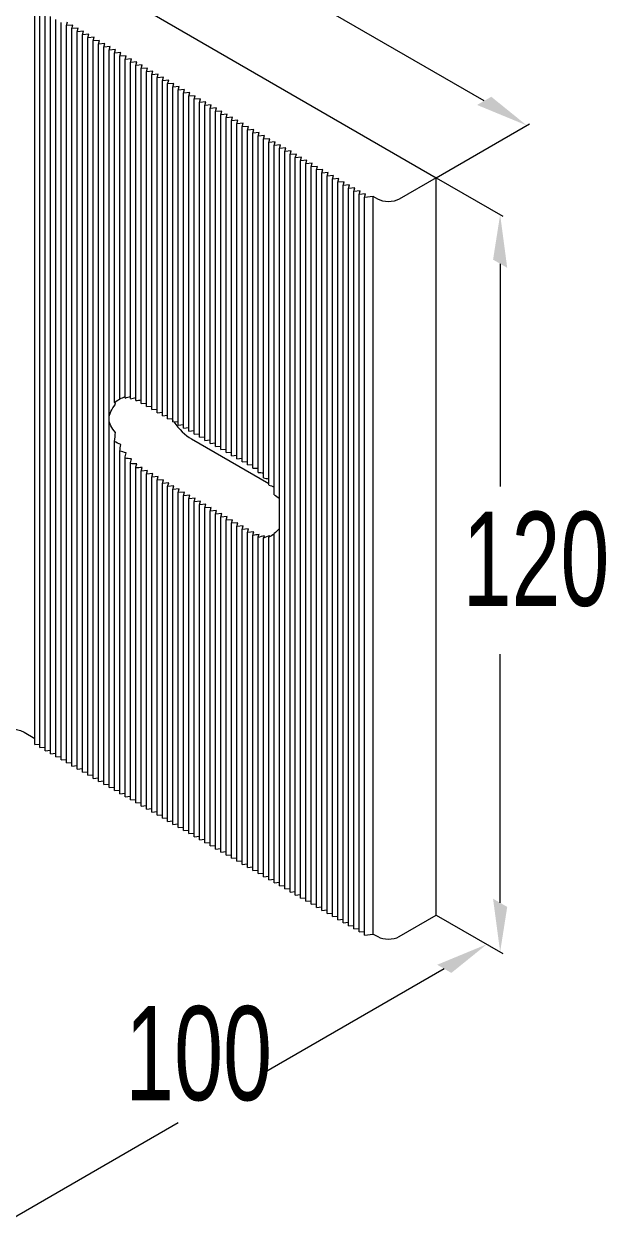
# Model space of a CAD drawing. Extents: x -37 to 4620, y -49 to 348.
# Drawn here: x 1585.67 to 1599.59, y 179.69 to 208.46 of the extents above; entities that cross this region are included whole.
import ezdxf

# ---------------------------------------------------------------- set-up
doc = ezdxf.new("R2010")
doc.units = 0
doc.header["$LTSCALE"] = 5
doc.layers.add('4', color=160, linetype='CONTINUOUS', lineweight=18)
doc.layers.add('PV-B6A89', color=7, linetype='CONTINUOUS', lineweight=15)
doc.styles.add('2-5', font='russ.shx', dxfattribs={"width": 0.7, "height": 2.5})

# ---------------------------------------------------------------- blocks, each defined once
blk = doc.blocks.new('*U43')
at = {"layer": 'PV-B6A89'}
for p, q in [((367.17, -80.33, 286.83), (392.67, -131.33, 261.33)), ((324.17, -124.33, 199.83), (364.17, -84.33, 279.83)), ((324.5, -125, 199.5), (364.5, -85, 279.5)), ((324.83, -125.67, 199.17), (364.83, -85.67, 279.17)), ((325.17, -126.33, 198.83), (365.17, -86.33, 278.83)), ((325.5, -127, 198.5), (365.5, -87, 278.5)), ((325.83, -127.67, 198.17), (365.83, -87.67, 278.17)), ((326.17, -128.33, 197.83), (366.17, -88.33, 277.83)), ((326.5, -129, 197.5), (366.5, -89, 277.5)), ((366.17, -88.33, 277.83), (366.46, -88.23, 278.23)), ((366.79, -88.9, 277.9), (366.17, -88.33, 277.83)), ((366.5, -89, 277.5), (366.79, -88.9, 277.9)), ((367.13, -89.56, 277.56), (366.5, -89, 277.5)), ((326.83, -129.67, 197.17), (366.83, -89.67, 277.17)), ((327.17, -130.33, 196.83), (367.17, -90.33, 276.83)), ((327.5, -131, 196.5), (367.5, -91, 276.5)), ((366.83, -89.67, 277.17), (367.13, -89.56, 277.56)), ((367.46, -90.23, 277.23), (366.83, -89.67, 277.17)), ((367.17, -90.33, 276.83), (367.46, -90.23, 277.23)), ((367.79, -90.9, 276.9), (367.17, -90.33, 276.83)), ((367.5, -91, 276.5), (367.79, -90.9, 276.9)), ((368.13, -91.56, 276.56), (367.5, -91, 276.5)), ((327.83, -131.67, 196.17), (367.83, -91.67, 276.17)), ((328.17, -132.33, 195.83), (368.17, -92.33, 275.83)), ((367.83, -91.67, 276.17), (368.13, -91.56, 276.56)), ((368.46, -92.23, 276.23), (367.83, -91.67, 276.17)), ((368.17, -92.33, 275.83), (368.46, -92.23, 276.23)), ((368.79, -92.9, 275.9), (368.17, -92.33, 275.83)), ((328.5, -133, 195.5), (368.5, -93, 275.5)), ((348.83, -113.67, 235.17), (368.83, -93.67, 275.17)), ((368.5, -93, 275.5), (368.79, -92.9, 275.9)), ((369.13, -93.56, 275.56), (368.5, -93, 275.5)), ((368.83, -93.67, 275.17), (369.13, -93.56, 275.56)), ((369.46, -94.23, 275.23), (368.83, -93.67, 275.17)), ((369.17, -94.33, 274.83), (369.46, -94.23, 275.23)), ((350.22, -113.28, 236.94), (369.17, -94.33, 274.83)), ((350.91, -113.59, 237.33), (369.5, -95, 274.5)), ((351.47, -114.03, 237.43), (369.83, -95.67, 274.17)), ((369.79, -94.9, 274.9), (369.17, -94.33, 274.83)), ((369.5, -95, 274.5), (369.79, -94.9, 274.9)), ((370.13, -95.56, 274.56), (369.5, -95, 274.5)), ((369.83, -95.67, 274.17), (370.13, -95.56, 274.56)), ((370.46, -96.23, 274.23), (369.83, -95.67, 274.17)), ((351.93, -114.57, 237.36), (370.17, -96.33, 273.83)), ((352.33, -115.17, 237.15), (370.5, -97, 273.5)), ((370.17, -96.33, 273.83), (370.46, -96.23, 274.23)), ((370.79, -96.9, 273.9), (370.17, -96.33, 273.83)), ((370.5, -97, 273.5), (370.79, -96.9, 273.9)), ((371.13, -97.56, 273.56), (370.5, -97, 273.5)), ((352.67, -115.83, 236.83), (370.83, -97.67, 273.17)), ((353, -116.5, 236.5), (371.17, -98.33, 272.83)), ((353.33, -117.17, 236.17), (371.5, -99, 272.5)), ((370.83, -97.67, 273.17), (371.13, -97.56, 273.56)), ((371.46, -98.23, 273.23), (370.83, -97.67, 273.17)), ((371.17, -98.33, 272.83), (371.46, -98.23, 273.23)), ((371.79, -98.9, 272.9), (371.17, -98.33, 272.83)), ((371.5, -99, 272.5), (371.79, -98.9, 272.9)), ((372.13, -99.56, 272.56), (371.5, -99, 272.5)), ((353.67, -117.83, 235.83), (371.83, -99.67, 272.17)), ((354, -118.5, 235.5), (372.17, -100.33, 271.83)), ((371.83, -99.67, 272.17), (372.13, -99.56, 272.56)), ((372.46, -100.23, 272.23), (371.83, -99.67, 272.17)), ((372.17, -100.33, 271.83), (372.46, -100.23, 272.23)), ((372.79, -100.9, 271.9), (372.17, -100.33, 271.83)), ((354.33, -119.17, 235.17), (372.5, -101, 271.5)), ((354.67, -119.83, 234.83), (372.83, -101.67, 271.17)), ((372.5, -101, 271.5), (372.79, -100.9, 271.9)), ((373.13, -101.56, 271.56), (372.5, -101, 271.5)), ((372.83, -101.67, 271.17), (373.13, -101.56, 271.56)), ((373.46, -102.23, 271.23), (372.83, -101.67, 271.17)), ((373.17, -102.33, 270.83), (373.46, -102.23, 271.23)), ((355, -120.5, 234.5), (373.17, -102.33, 270.83)), ((355.33, -121.17, 234.17), (373.5, -103, 270.5)), ((355.67, -121.83, 233.83), (373.83, -103.67, 270.17)), ((373.79, -102.9, 270.9), (373.17, -102.33, 270.83)), ((373.5, -103, 270.5), (373.79, -102.9, 270.9)), ((374.13, -103.56, 270.56), (373.5, -103, 270.5)), ((373.83, -103.67, 270.17), (374.13, -103.56, 270.56)), ((374.46, -104.23, 270.23), (373.83, -103.67, 270.17)), ((356, -122.5, 233.5), (374.17, -104.33, 269.83)), ((356.33, -123.17, 233.17), (374.5, -105, 269.5)), ((374.17, -104.33, 269.83), (374.46, -104.23, 270.23)), ((374.79, -104.9, 269.9), (374.17, -104.33, 269.83)), ((374.5, -105, 269.5), (374.79, -104.9, 269.9)), ((375.13, -105.56, 269.56), (374.5, -105, 269.5)), ((356.67, -123.83, 232.83), (374.83, -105.67, 269.17)), ((357, -124.5, 232.5), (375.17, -106.33, 268.83)), ((357.33, -125.17, 232.17), (375.5, -107, 268.5)), ((374.83, -105.67, 269.17), (375.13, -105.56, 269.56)), ((375.46, -106.23, 269.23), (374.83, -105.67, 269.17)), ((375.17, -106.33, 268.83), (375.46, -106.23, 269.23)), ((375.79, -106.9, 268.9), (375.17, -106.33, 268.83)), ((375.5, -107, 268.5), (375.79, -106.9, 268.9)), ((376.13, -107.56, 268.56), (375.5, -107, 268.5)), ((357.67, -125.83, 231.83), (375.83, -107.67, 268.17)), ((358, -126.5, 231.5), (376.17, -108.33, 267.83)), ((375.83, -107.67, 268.17), (376.13, -107.56, 268.56)), ((376.46, -108.23, 268.23), (375.83, -107.67, 268.17)), ((376.17, -108.33, 267.83), (376.46, -108.23, 268.23)), ((376.79, -108.9, 267.9), (376.17, -108.33, 267.83)), ((358.33, -127.17, 231.17), (376.5, -109, 267.5)), ((358.67, -127.83, 230.83), (376.83, -109.67, 267.17)), ((376.5, -109, 267.5), (376.79, -108.9, 267.9)), ((377.13, -109.56, 267.56), (376.5, -109, 267.5)), ((376.83, -109.67, 267.17), (377.13, -109.56, 267.56)), ((377.46, -110.23, 267.23), (376.83, -109.67, 267.17)), ((377.17, -110.33, 266.83), (377.46, -110.23, 267.23)), ((359, -128.5, 230.5), (377.17, -110.33, 266.83)), ((359.33, -129.17, 230.17), (377.5, -111, 266.5)), ((359.66, -129.84, 229.82), (377.83, -111.67, 266.17)), ((377.79, -110.9, 266.9), (377.17, -110.33, 266.83)), ((377.5, -111, 266.5), (377.79, -110.9, 266.9)), ((378.13, -111.56, 266.56), (377.5, -111, 266.5)), ((377.83, -111.67, 266.17), (378.13, -111.56, 266.56)), ((378.46, -112.23, 266.23), (377.83, -111.67, 266.17)), ((359.93, -130.57, 229.36), (378.17, -112.33, 265.83)), ((360.13, -131.37, 228.77), (378.5, -113, 265.5)), ((378.17, -112.33, 265.83), (378.46, -112.23, 266.23)), ((378.79, -112.9, 265.9), (378.17, -112.33, 265.83)), ((378.5, -113, 265.5), (378.79, -112.9, 265.9)), ((379.13, -113.56, 265.56), (378.5, -113, 265.5)), ((328.83, -133.67, 195.17), (348.83, -113.67, 235.17)), ((359.5, -135, 224.5), (379.5, -115, 264.5)), ((360.22, -133.28, 226.94), (379.17, -114.33, 264.83)), ((360.25, -132.25, 228), (378.83, -113.67, 265.17)), ((378.83, -113.67, 265.17), (379.13, -113.56, 265.56)), ((379.46, -114.23, 265.23), (378.83, -113.67, 265.17)), ((379.17, -114.33, 264.83), (379.46, -114.23, 265.23)), ((379.79, -114.9, 264.9), (379.17, -114.33, 264.83)), ((379.5, -115, 264.5), (379.79, -114.9, 264.9)), ((380.13, -115.56, 264.56), (379.5, -115, 264.5)), ((329.17, -134.33, 194.83), (348.11, -115.39, 232.73)), ((329.5, -135, 194.5), (348.09, -116.41, 231.67)), ((339.83, -155.67, 184.17), (379.83, -115.67, 264.17)), ((340.17, -156.33, 183.83), (380.17, -116.33, 263.83)), ((352.67, -115.83, 236.83), (353.19, -116.31, 236.89)), ((353, -116.5, 236.5), (353.53, -116.97, 236.55)), ((379.83, -115.67, 264.17), (380.13, -115.56, 264.56)), ((380.46, -116.23, 264.23), (379.83, -115.67, 264.17)), ((380.17, -116.33, 263.83), (380.46, -116.23, 264.23)), ((380.79, -116.9, 263.9), (380.17, -116.33, 263.83)), ((329.83, -135.67, 194.17), (348.2, -117.3, 230.9)), ((330.17, -136.33, 193.83), (348.4, -118.1, 230.31)), ((340.5, -157, 183.5), (380.5, -117, 263.5)), ((340.83, -157.67, 183.17), (380.83, -117.67, 263.17)), ((353.33, -117.17, 236.17), (353.86, -117.64, 236.22)), ((353.67, -117.83, 235.83), (354.19, -118.31, 235.89)), ((380.5, -117, 263.5), (380.79, -116.9, 263.9)), ((381.13, -117.56, 263.56), (380.5, -117, 263.5)), ((380.83, -117.67, 263.17), (381.13, -117.56, 263.56)), ((381.46, -118.23, 263.23), (380.83, -117.67, 263.17)), ((381.17, -118.33, 262.83), (381.46, -118.23, 263.23)), ((330.5, -137, 193.5), (348.67, -118.83, 229.85)), ((330.83, -137.67, 193.17), (349, -119.5, 229.5)), ((341.17, -158.33, 182.83), (381.17, -118.33, 262.83)), ((341.5, -159, 182.5), (381.5, -119, 262.5)), ((341.83, -159.67, 182.17), (381.83, -119.67, 262.17)), ((349, -119.5, 229.5), (349.29, -119.4, 229.9)), ((349.63, -120.06, 229.56), (349, -119.5, 229.5)), ((354, -118.5, 235.5), (354.53, -118.97, 235.55)), ((354.33, -119.17, 235.17), (354.86, -119.64, 235.22)), ((354.67, -119.83, 234.83), (355.19, -120.31, 234.89)), ((381.79, -118.9, 262.9), (381.17, -118.33, 262.83)), ((381.5, -119, 262.5), (381.79, -118.9, 262.9)), ((382.13, -119.56, 262.56), (381.5, -119, 262.5)), ((381.83, -119.67, 262.17), (382.13, -119.56, 262.56)), ((382.46, -120.23, 262.23), (381.83, -119.67, 262.17)), ((331.17, -138.33, 192.83), (349.33, -120.17, 229.17)), ((331.5, -139, 192.5), (349.67, -120.83, 228.83)), ((342.17, -160.33, 181.83), (382.17, -120.33, 261.83)), ((342.5, -161, 181.5), (382.5, -121, 261.5)), ((349.33, -120.17, 229.17), (349.63, -120.06, 229.56)), ((349.96, -120.73, 229.23), (349.33, -120.17, 229.17)), ((349.67, -120.83, 228.83), (349.96, -120.73, 229.23)), ((350.29, -121.4, 228.9), (349.67, -120.83, 228.83)), ((350, -121.5, 228.5), (350.29, -121.4, 228.9)), ((355, -120.5, 234.5), (355.53, -120.97, 234.55)), ((355.33, -121.17, 234.17), (355.86, -121.64, 234.22)), ((382.17, -120.33, 261.83), (382.46, -120.23, 262.23)), ((382.79, -120.9, 261.9), (382.17, -120.33, 261.83)), ((382.5, -121, 261.5), (382.79, -120.9, 261.9)), ((383.13, -121.56, 261.56), (382.5, -121, 261.5)), ((323.83, -122.67, 201.17), (324.5, -124, 200.5)), ((331.83, -139.67, 192.17), (350, -121.5, 228.5)), ((332.17, -140.33, 191.83), (350.33, -122.17, 228.17)), ((332.5, -141, 191.5), (350.67, -122.83, 227.83)), ((342.83, -161.67, 181.17), (382.83, -121.67, 261.17)), ((343.17, -162.33, 180.83), (383.17, -122.33, 260.83)), ((343.5, -163, 180.5), (383.5, -123, 260.5)), ((350.63, -122.06, 228.56), (350, -121.5, 228.5)), ((350.33, -122.17, 228.17), (350.63, -122.06, 228.56)), ((350.96, -122.73, 228.23), (350.33, -122.17, 228.17)), ((350.67, -122.83, 227.83), (350.96, -122.73, 228.23)), ((351.29, -123.4, 227.9), (350.67, -122.83, 227.83)), ((355.5, -122.5, 233), (360.33, -132.17, 228.17)), ((355.67, -121.83, 233.83), (356.19, -122.31, 233.89)), ((356, -122.5, 233.5), (356.53, -122.97, 233.55)), ((382.83, -121.67, 261.17), (383.13, -121.56, 261.56)), ((383.46, -122.23, 261.23), (382.83, -121.67, 261.17)), ((383.17, -122.33, 260.83), (383.46, -122.23, 261.23)), ((383.79, -122.9, 260.9), (383.17, -122.33, 260.83)), ((383.5, -123, 260.5), (383.79, -122.9, 260.9)), ((384.13, -123.56, 260.56), (383.5, -123, 260.5)), ((324.17, -124.33, 199.83), (324.69, -124.81, 199.89)), ((332.83, -141.67, 191.17), (351, -123.5, 227.5)), ((333.17, -142.33, 190.83), (351.33, -124.17, 227.17)), ((343.83, -163.67, 180.17), (383.83, -123.67, 260.17)), ((344.17, -164.33, 179.83), (384.17, -124.33, 259.83)), ((351, -123.5, 227.5), (351.29, -123.4, 227.9)), ((351.63, -124.06, 227.56), (351, -123.5, 227.5)), ((351.33, -124.17, 227.17), (351.63, -124.06, 227.56)), ((351.96, -124.73, 227.23), (351.33, -124.17, 227.17)), ((356.33, -123.17, 233.17), (356.86, -123.64, 233.22)), ((356.67, -123.83, 232.83), (357.19, -124.31, 232.89)), ((357, -124.5, 232.5), (357.53, -124.97, 232.55)), ((383.83, -123.67, 260.17), (384.13, -123.56, 260.56)), ((384.46, -124.23, 260.23), (383.83, -123.67, 260.17)), ((384.17, -124.33, 259.83), (384.46, -124.23, 260.23)), ((384.79, -124.9, 259.9), (384.17, -124.33, 259.83)), ((324.5, -125, 199.5), (325.03, -125.47, 199.55)), ((324.83, -125.67, 199.17), (325.36, -126.14, 199.22)), ((333.5, -143, 190.5), (351.67, -124.83, 226.83)), ((333.83, -143.67, 190.17), (352, -125.5, 226.5)), ((334.17, -144.33, 189.83), (352.33, -126.17, 226.17)), ((344.5, -165, 179.5), (384.5, -125, 259.5)), ((344.83, -165.67, 179.17), (384.83, -125.67, 259.17)), ((351.67, -124.83, 226.83), (351.96, -124.73, 227.23)), ((352.29, -125.4, 226.9), (351.67, -124.83, 226.83)), ((352, -125.5, 226.5), (352.29, -125.4, 226.9)), ((352.63, -126.06, 226.56), (352, -125.5, 226.5)), ((352.33, -126.17, 226.17), (352.63, -126.06, 226.56)), ((352.96, -126.73, 226.23), (352.33, -126.17, 226.17)), ((357.33, -125.17, 232.17), (357.86, -125.64, 232.22)), ((357.67, -125.83, 231.83), (358.19, -126.31, 231.89)), ((384.5, -125, 259.5), (384.79, -124.9, 259.9)), ((385.13, -125.56, 259.56), (384.5, -125, 259.5)), ((384.83, -125.67, 259.17), (385.13, -125.56, 259.56)), ((385.72, -126.44, 259.28), (384.83, -125.67, 259.17)), ((325.17, -126.33, 198.83), (325.69, -126.81, 198.89)), ((325.5, -127, 198.5), (326.03, -127.47, 198.55)), ((325.83, -127.67, 198.17), (326.36, -128.14, 198.22)), ((334.5, -145, 189.5), (352.67, -126.83, 225.83)), ((334.83, -145.67, 189.17), (353, -127.5, 225.5)), ((345.72, -166.44, 179.28), (385.72, -126.44, 259.28)), ((352.67, -126.83, 225.83), (352.96, -126.73, 226.23)), ((353.29, -127.4, 225.9), (352.67, -126.83, 225.83)), ((353, -127.5, 225.5), (353.29, -127.4, 225.9)), ((353.63, -128.06, 225.56), (353, -127.5, 225.5)), ((358, -126.5, 231.5), (358.53, -126.97, 231.55)), ((358.33, -127.17, 231.17), (358.86, -127.64, 231.22)), ((358.67, -127.83, 230.83), (359.19, -128.31, 230.89)), ((386, -127, 259), (385.72, -126.44, 259.28)), ((326.17, -128.33, 197.83), (326.69, -128.81, 197.89)), ((326.5, -129, 197.5), (327.03, -129.47, 197.55)), ((335.17, -146.33, 188.83), (353.33, -128.17, 225.17)), ((335.5, -147, 188.5), (353.67, -128.83, 224.83)), ((353.33, -128.17, 225.17), (353.63, -128.06, 225.56)), ((353.96, -128.73, 225.23), (353.33, -128.17, 225.17)), ((353.67, -128.83, 224.83), (353.96, -128.73, 225.23)), ((354.29, -129.4, 224.9), (353.67, -128.83, 224.83)), ((354, -129.5, 224.5), (354.29, -129.4, 224.9)), ((359, -128.5, 230.5), (359.53, -128.97, 230.55)), ((359.33, -129.17, 230.17), (359.86, -129.64, 230.22)), ((392.67, -131.33, 261.33), (388, -129, 259)), ((326.83, -129.67, 197.17), (327.36, -130.14, 197.22)), ((327.17, -130.33, 196.83), (327.69, -130.81, 196.89)), ((327.5, -131, 196.5), (328.03, -131.47, 196.55)), ((335.83, -147.67, 188.17), (354, -129.5, 224.5)), ((336.17, -148.33, 187.83), (354.33, -130.17, 224.17)), ((336.5, -149, 187.5), (354.67, -130.83, 223.83)), ((354.63, -130.06, 224.56), (354, -129.5, 224.5)), ((354.33, -130.17, 224.17), (354.63, -130.06, 224.56)), ((354.96, -130.73, 224.23), (354.33, -130.17, 224.17)), ((354.67, -130.83, 223.83), (354.96, -130.73, 224.23)), ((355.29, -131.4, 223.9), (354.67, -130.83, 223.83)), ((327.83, -131.67, 196.17), (328.36, -132.14, 196.22)), ((328.17, -132.33, 195.83), (328.69, -132.81, 195.89)), ((336.83, -149.67, 187.17), (355, -131.5, 223.5)), ((337.17, -150.33, 186.83), (355.33, -132.17, 223.17)), ((352.67, -171.33, 181.33), (392.67, -131.33, 261.33)), ((355, -131.5, 223.5), (355.29, -131.4, 223.9)), ((355.63, -132.06, 223.56), (355, -131.5, 223.5)), ((355.33, -132.17, 223.17), (355.63, -132.06, 223.56)), ((355.96, -132.73, 223.23), (355.33, -132.17, 223.17)), ((328.5, -133, 195.5), (329.03, -133.47, 195.55)), ((328.83, -133.67, 195.17), (329.36, -134.14, 195.22)), ((337.5, -151, 186.5), (355.67, -132.83, 222.83)), ((337.83, -151.67, 186.17), (356.01, -133.49, 222.52)), ((338.17, -152.33, 185.83), (356.4, -134.1, 222.31)), ((355.67, -132.83, 222.83), (355.96, -132.73, 223.23)), ((356.29, -133.4, 222.9), (355.67, -132.83, 222.83)), ((329.17, -134.33, 194.83), (329.69, -134.81, 194.89)), ((329.5, -135, 194.5), (330.03, -135.47, 194.55)), ((329.83, -135.67, 194.17), (330.36, -136.14, 194.22)), ((338.5, -153, 185.5), (356.87, -134.63, 222.23)), ((338.83, -153.67, 185.17), (357.42, -135.08, 222.34)), ((339.17, -154.33, 184.83), (358.11, -135.39, 222.73)), ((339.5, -155, 184.5), (359.5, -135, 224.5)), ((330.17, -136.33, 193.83), (330.69, -136.81, 193.89)), ((330.5, -137, 193.5), (331.03, -137.47, 193.55)), ((330.83, -137.67, 193.17), (331.36, -138.14, 193.22)), ((331.17, -138.33, 192.83), (331.69, -138.81, 192.89)), ((331.5, -139, 192.5), (332.03, -139.47, 192.55)), ((331.83, -139.67, 192.17), (332.36, -140.14, 192.22)), ((332.17, -140.33, 191.83), (332.69, -140.81, 191.89)), ((332.5, -141, 191.5), (333.03, -141.47, 191.55)), ((332.83, -141.67, 191.17), (333.36, -142.14, 191.22)), ((333.17, -142.33, 190.83), (333.69, -142.81, 190.89)), ((333.5, -143, 190.5), (334.03, -143.47, 190.55)), ((333.83, -143.67, 190.17), (334.36, -144.14, 190.22)), ((334.17, -144.33, 189.83), (334.69, -144.81, 189.89)), ((334.5, -145, 189.5), (335.03, -145.47, 189.55)), ((334.83, -145.67, 189.17), (335.36, -146.14, 189.22)), ((335.17, -146.33, 188.83), (335.69, -146.81, 188.89)), ((335.5, -147, 188.5), (336.03, -147.47, 188.55)), ((335.83, -147.67, 188.17), (336.36, -148.14, 188.22)), ((336.17, -148.33, 187.83), (336.69, -148.81, 187.89)), ((336.5, -149, 187.5), (337.03, -149.47, 187.55)), ((336.83, -149.67, 187.17), (337.36, -150.14, 187.22)), ((337.17, -150.33, 186.83), (337.69, -150.81, 186.89)), ((337.5, -151, 186.5), (338.03, -151.47, 186.55)), ((337.83, -151.67, 186.17), (338.36, -152.14, 186.22)), ((338.17, -152.33, 185.83), (338.69, -152.81, 185.89)), ((338.5, -153, 185.5), (339.03, -153.47, 185.55)), ((338.83, -153.67, 185.17), (339.36, -154.14, 185.22)), ((339.17, -154.33, 184.83), (339.69, -154.81, 184.89)), ((339.5, -155, 184.5), (340.03, -155.47, 184.55)), ((339.83, -155.67, 184.17), (340.36, -156.14, 184.22)), ((340.17, -156.33, 183.83), (340.69, -156.81, 183.89)), ((340.5, -157, 183.5), (341.03, -157.47, 183.55)), ((340.83, -157.67, 183.17), (341.36, -158.14, 183.22)), ((341.17, -158.33, 182.83), (341.69, -158.81, 182.89)), ((341.5, -159, 182.5), (342.03, -159.47, 182.55)), ((341.83, -159.67, 182.17), (342.36, -160.14, 182.22)), ((342.17, -160.33, 181.83), (342.69, -160.81, 181.89)), ((342.5, -161, 181.5), (343.03, -161.47, 181.55)), ((342.83, -161.67, 181.17), (343.36, -162.14, 181.22)), ((343.17, -162.33, 180.83), (343.69, -162.81, 180.89)), ((343.5, -163, 180.5), (344.03, -163.47, 180.55)), ((343.83, -163.67, 180.17), (344.36, -164.14, 180.22)), ((344.17, -164.33, 179.83), (344.69, -164.81, 179.89)), ((344.5, -165, 179.5), (345.03, -165.47, 179.55)), ((344.83, -165.67, 179.17), (345.72, -166.44, 179.28)), ((345.72, -166.44, 179.28), (346, -167, 179)), ((348, -169, 179), (352.67, -171.33, 181.33))]:
    blk.add_line(p, q, dxfattribs=at)
at = {"layer": 'PV-B6A89', "extrusion": (0.57735, 0.57735, -0.57735)}
for centre, major_axis, ratio, start_param, end_param in [((355.73, -119.87, 235.87), (-6.99, 6.08, -0.91), 0.479414, 0.05776, 0.487459), ((354.81, -119.41, 235.41), (-6.99, 6.08, -0.91), 0.479414, 0.670314, 0.79273), ((355.73, -119.87, 235.87), (-6.99, 6.08, -0.91), 0.479414, -0.37194, 0.05776), ((353.89, -118.95, 234.95), (-6.99, 6.08, -0.91), 0.479414, 0.938781, 1.034131), ((352.97, -118.48, 234.48), (-6.99, 6.08, -0.91), 0.479414, 1.156694, 1.240689), ((352.05, -118.02, 234.02), (-6.99, 6.08, -0.91), 0.479414, 1.352329, 1.430875), ((353.89, -118.95, 234.95), (-6.99, 6.08, -0.91), 0.479414, -0.936105, -0.823262), ((354.81, -119.41, 235.41), (-6.99, 6.08, -0.91), 0.479414, -0.698697, -0.554795), ((351.13, -117.56, 233.56), (-6.99, 6.08, -0.91), 0.479414, 1.537521, 1.613977), ((352.97, -118.48, 234.48), (-6.99, 6.08, -0.91), 0.479414, -1.140868, -1.041175), ((352.05, -118.02, 234.02), (-6.99, 6.08, -0.91), 0.479414, -1.330202, -1.23681), ((321.83, -121.67, 200.17), (2.12, -2.12), 0.57735, -2.356194, -0.785398), ((351.13, -117.56, 233.56), (-6.99, 6.08, -0.91), 0.479414, -1.513037, -1.422002), ((387.33, -127.67, 259.67), (-1.41, 1.41), 0.57735, -2.356194, -0.785398), ((357.21, -131.1, 226.1), (6.99, -6.08, 0.91), 0.479414, -1.422002, -1.345007), ((356.28, -130.64, 225.64), (6.99, -6.08, 0.91), 0.479414, -1.23681, -1.156471), ((355.36, -130.18, 225.18), (6.99, -6.08, 0.91), 0.479414, -1.041175, -0.953402), ((354.44, -129.72, 224.72), (6.99, -6.08, 0.91), 0.479414, -0.823262, -0.719704), ((357.21, -131.1, 226.1), (6.99, -6.08, 0.91), 0.479414, 1.445721, 1.537521), ((356.28, -130.64, 225.64), (6.99, -6.08, 0.91), 0.479414, 1.256387, 1.352329), ((353.52, -129.26, 224.26), (6.99, -6.08, 0.91), 0.479414, -0.554795, -0.405696), ((355.36, -130.18, 225.18), (6.99, -6.08, 0.91), 0.479414, 1.051625, 1.156694), ((354.44, -129.72, 224.72), (6.99, -6.08, 0.91), 0.479414, 0.835224, 0.938781), ((353.52, -129.26, 224.26), (6.99, -6.08, 0.91), 0.479414, 0.521215, 0.670314)]:
    blk.add_ellipse(centre, major_axis=major_axis, ratio=ratio, start_param=start_param, end_param=end_param, dxfattribs=at)
at = {"layer": 'PV-B6A89', "extrusion": (-0.57735, -0.57735, 0.57735)}
for centre, major_axis, ratio, start_param, end_param in [((346.52, -115.26, 231.26), (3.67, 2.03, 5.7), 0.133179, -0.246656, -0.063801), ((346.52, -115.26, 231.26), (3.67, 2.03, 5.7), 0.133179, -1.288911, -1.106056), ((347.44, -115.72, 231.72), (3.67, 2.03, 5.7), 0.133179, -1.557377, -1.432813), ((348.36, -116.18, 232.18), (3.67, 2.03, 5.7), 0.133179, -1.775291, -1.670221), ((349.28, -116.64, 232.64), (3.67, 2.03, 5.7), 0.133179, -1.970926, -1.874984), ((350.21, -117.1, 233.1), (3.67, 2.03, 5.7), 0.133179, -2.156118, -2.064317), ((357.33, -120.67, 236.67), (0, -3.89, -3.89), 0.57735, -1.528816, -1.475173), ((357.33, -120.67, 236.67), (0, -3.89, -3.89), 0.57735, -1.431638, -0.785398), ((358.13, -131.56, 226.56), (-3.67, -2.03, -5.7), 0.133179, 0.803405, 0.89444), ((359.05, -132.02, 227.02), (-3.67, -2.03, -5.7), 0.133179, 0.618214, 0.711605), ((359.97, -132.48, 227.48), (-3.67, -2.03, -5.7), 0.133179, 0.422578, 0.522272), ((360.89, -132.95, 227.95), (-3.67, -2.03, -5.7), 0.133179, 0.204665, 0.317509), ((347.33, -167.67, 179.67), (1.41, -1.41), 0.57735, -2.356194, -0.785398)]:
    blk.add_ellipse(centre, major_axis=major_axis, ratio=ratio, start_param=start_param, end_param=end_param, dxfattribs=at)

msp = doc.modelspace()

# ---------------------------------------------------------------- linework, layer by layer
at = {"layer": '4', "extrusion": (-4e-16, 0.816497, 0.57735)}
for p, q in [((1596.676, 206.62, 276.81), (1587.319, 212.023, 269.169)), ((1595.531, 204.783, 279.408), (1597.758, 206.069, 277.589)), ((1595.531, 187.147, 266.937), (1596.803, 186.412, 267.976)), ((1595.722, 185.861, 268.756), (1591.397, 183.364, 272.287)), ((1585.03, 179.688, 277.485), (1589.355, 182.185, 273.954))]:
    msp.add_line(p, q, dxfattribs=at)
at = {"layer": '4', "extrusion": (-0.707107, -0.408248, 0.57735)}
for p, q in [((1595.531, 204.783, 279.408), (1597.122, 203.864, 280.707)), ((1597.058, 202.725, 279.823), (1597.058, 197.396, 276.055)), ((1597.058, 187.441, 269.015), (1597.058, 193.389, 273.222)), ((1595.531, 187.147, 266.937), (1597.122, 186.228, 268.236))]:
    msp.add_line(p, q, dxfattribs=at)
at = {"layer": '4', "extrusion": (-4e-16, 0.816497, 0.57735)}
for points in [[(-1596.506, 106.892, 328.521), (-1596.846, 106.552, 328.521), (-1597.694, 107.74, 328.521)], [(-1595.552, 111.962, 306.921), (-1595.891, 112.301, 306.921), (-1596.74, 111.113, 306.921)]]:
    msp.add_solid(points, dxfattribs=at)
at = {"layer": '4', "extrusion": (-0.707107, -0.408248, 0.57735)}
for points in [[(622.794, 1085.356, -1050.497), (623.133, 1085.695, -1050.497), (621.945, 1086.544, -1050.497)], [(636.031, 1072.119, -1050.497), (636.37, 1072.458, -1050.497), (637.219, 1071.27, -1050.497)]]:
    msp.add_solid(points, dxfattribs=at)

# ---------------------------------------------------------------- block references
at = {"layer": 'PV-B6A89', "extrusion": (-4e-16, 0.816497, 0.57735), "xscale": 0.18, "yscale": 0.18, "zscale": 0.18, "rotation": 225}
msp.add_blockref('*U43', (-1528.836, 179.144, 306.921), dxfattribs=at)

# ---------------------------------------------------------------- texts
at = {"layer": '4', "style": '2-5', "width": 0.7}
for s, p in [('120', (1596.158, 194.543, 299.863)), ('100', (1588.086, 182.719, 281.971))]:
    msp.add_text(s, height=2.25, dxfattribs=at).set_placement(p)

doc.saveas('drawing.dxf')
